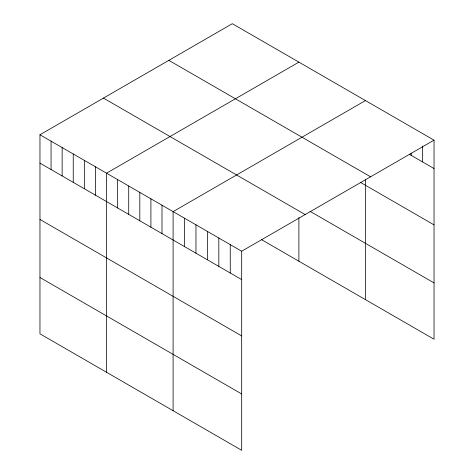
<?xml version="1.0" encoding="UTF-8"?>
<svg xmlns="http://www.w3.org/2000/svg" width="474" height="474" viewBox="0 0 474 474"><rect width="100%" height="100%" fill="white"/><g stroke="black" fill="none" stroke-linecap="round" stroke-linejoin="round"><path stroke-width="0.71" d="M39.964 134.758L241.681 251.22L241.681 450.3L39.964 333.838L39.964 134.758L232.319 23.7L434.036 140.162L434.036 339.242L261.287 239.506M298.887 62.135L106.532 173.188L106.532 372.268M365.454 100.565L173.099 211.623L173.099 410.703M241.681 251.22L434.036 140.162M409.269 154.24L434.036 168.543M168.839 60.346L370.561 176.808M360.524 182.431L434.036 224.872M309.978 211.286L434.036 282.913M103.439 98.106L305.161 214.568M39.964 163.133L241.681 279.595M39.964 219.468L241.681 335.93M39.964 277.503L241.681 393.965M422.607 145.933L422.607 161.942M411.177 153.161L411.177 155.342M365.454 179.64L365.454 299.645M298.887 217.56L298.887 261.215M230.251 244.62L230.251 272.994M218.822 238.019L218.822 266.4M207.393 231.419L207.393 259.799M195.958 224.818L195.958 253.199M184.528 218.218L184.528 246.599M162.001 205.212L162.001 233.593M150.91 198.807L150.91 227.188M139.812 192.403L139.812 220.783M128.721 185.998L128.721 214.378M117.623 179.593L117.623 207.973M95.434 166.783L95.434 195.164M84.342 160.378L84.342 188.753M73.245 153.973L73.245 182.348M62.153 147.568L62.153 175.943M51.056 141.163L51.056 169.538"/></g></svg>
